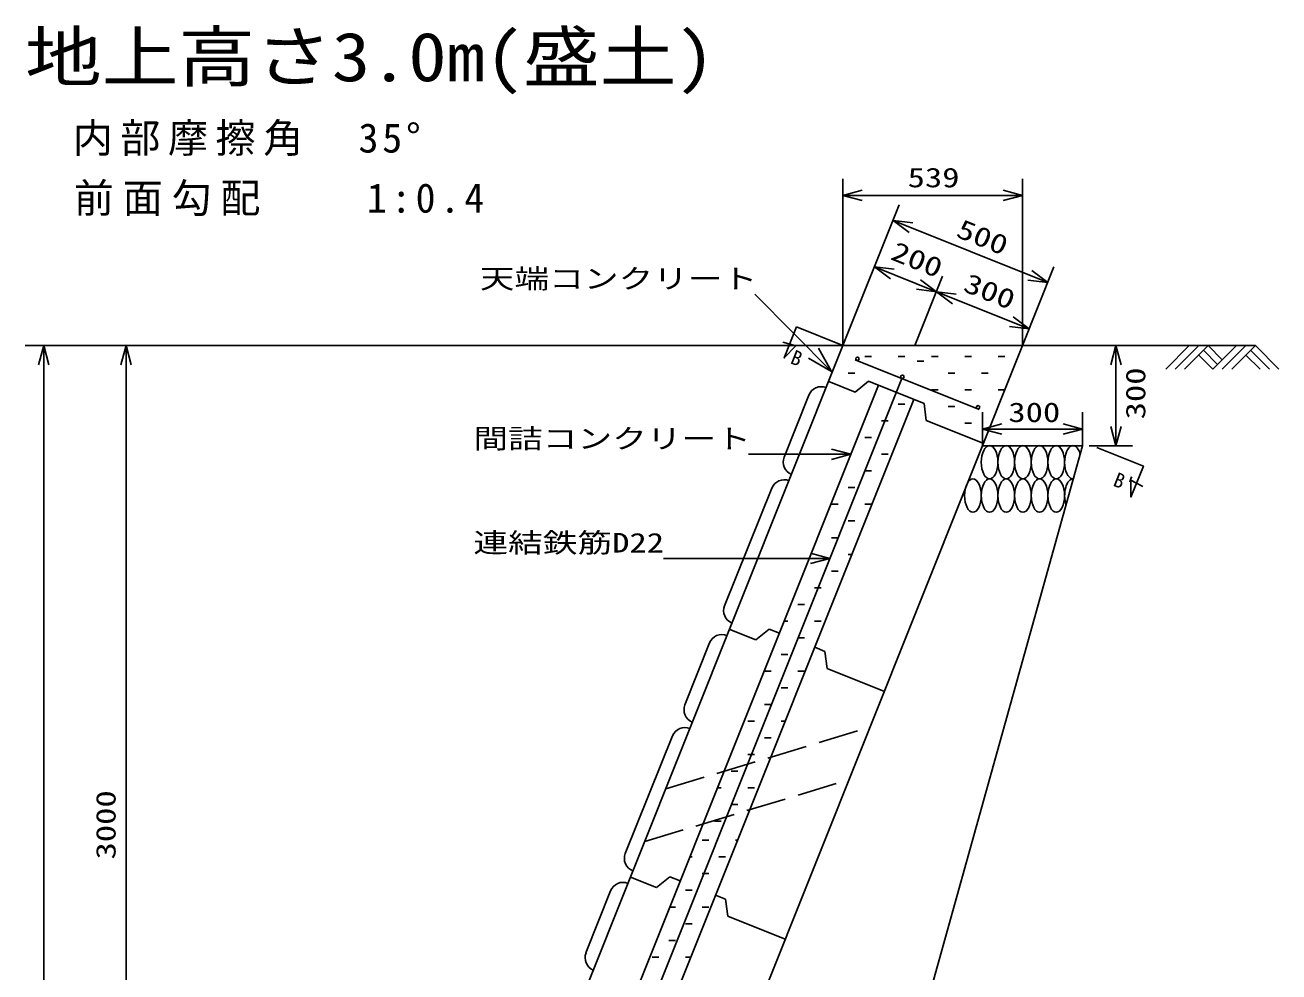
# Model space of a CAD drawing. Units: millimetres, scale not verified. Extents: x -10455 to 9401, y -7735 to 7013.
# Drawn here: x -10418 to -6659, y -4854 to -2017 of the extents above; entities that cross this region are included whole.
import ezdxf
from ezdxf.enums import TextEntityAlignment as Align

# ---------------------------------------------------------------- set-up
doc = ezdxf.new("R2010")
doc.units = ezdxf.units.MM
doc.header["$LTSCALE"] = 40
doc.linetypes.add('DASHED3', pattern=[4, 3, -1])
doc.layers.add('0-0', color=7, linetype='Continuous')
doc.styles.add('ＭＳ ゴシック', font='')
doc.styles.get('ＭＳ ゴシック').set_extended_font_data('MS Gothic')

msp = doc.modelspace()

# ---------------------------------------------------------------- linework, layer by layer
at = {"layer": '0-0'}
for p, q in [((-7965.97, -2977.41), (-7965.97, -2477.41)), ((-7427.57, -2977.41), (-7427.57, -2477.41)), ((-7965.97, -2527.41), (-7908.02, -2511.88)), ((-7427.57, -2527.41), (-7485.53, -2511.88)), ((-7965.97, -2527.41), (-7908.02, -2542.94)), ((-7965.97, -2527.41), (-7427.57, -2527.41)), ((-7965.97, -2977.41), (-7797.3, -2555.72)), ((-7427.57, -2527.41), (-7485.53, -2542.94)), ((-7351.76, -2788.18), (-7815.87, -2602.15)), ((-7815.87, -2602.15), (-7756.29, -2609.3)), ((-7815.87, -2602.15), (-7767.85, -2638.12)), ((-7871.57, -2741.42), (-7812, -2748.57)), ((-7871.57, -2741.42), (-7823.56, -2777.39)), ((-7427.57, -2977.41), (-7333.3, -2741.72)), ((-7750.57, -2977.41), (-7667.36, -2769.41)), ((-7685.93, -2815.83), (-7733.95, -2779.85)), ((-7351.76, -2788.18), (-7411.33, -2781.03)), ((-7351.76, -2788.18), (-7399.78, -2752.21)), ((-7685.93, -2815.83), (-7745.51, -2808.68)), ((-7685.93, -2815.83), (-7626.36, -2822.98)), ((-7685.93, -2815.83), (-7637.92, -2851.81)), ((-7407.57, -2927.41), (-7455.59, -2891.44)), ((-7407.57, -2927.41), (-7467.15, -2920.26)), ((-10418.2, -2977.41), (-7965.97, -2977.41)), ((-10362.41, -2977.41), (-10377.94, -3035.37)), ((-10362.41, -2977.41), (-10346.88, -3035.37)), ((-10362.41, -2977.41), (-10362.41, -6927.41)), ((-10115.36, -2977.41), (-10130.89, -3035.37)), ((-10115.36, -2977.41), (-10099.83, -3035.37)), ((-10115.36, -2977.41), (-10115.36, -6077.41)), ((-8000.02, -3055.02), (-8039.76, -2985.59)), ((-7427.57, -2977.41), (-6729.59, -2977.41)), ((-7147.57, -2977.41), (-7163.1, -3035.37)), ((-7147.57, -2977.41), (-7132.05, -3035.37)), ((-7147.57, -3277.41), (-7147.57, -2977.41)), ((-6927.57, -2977.41), (-6998.28, -3048.12)), ((-6899.29, -2977.41), (-6970, -3048.12)), ((-6871.01, -2977.41), (-6941.72, -3048.12)), ((-6899.29, -3005.7), (-6856.86, -3048.12)), ((-6885.15, -2991.55), (-6842.72, -3033.98)), ((-6871.01, -2977.41), (-6828.58, -3019.84)), ((-6786.15, -2977.41), (-6856.86, -3048.12)), ((-6757.87, -2977.41), (-6828.58, -3048.12)), ((-6729.59, -2977.41), (-6800.3, -3048.12)), ((-6757.87, -3005.7), (-6715.44, -3048.12)), ((-6743.73, -2991.55), (-6687.16, -3048.12)), ((-6729.59, -2977.41), (-6658.88, -3048.12)), ((-7900.84, -3009.92), (-7880.84, -3009.92)), ((-7800.84, -3009.92), (-7780.84, -3009.92)), ((-7743.97, -3024.35), (-7723.97, -3024.35)), ((-7700.84, -3009.92), (-7680.84, -3009.92)), ((-7600.84, -3009.92), (-7580.84, -3009.92)), ((-7500.84, -3009.92), (-7480.84, -3009.92)), ((-7950.84, -3059.92), (-7930.84, -3059.92)), ((-7650.84, -3059.92), (-7630.84, -3059.92)), ((-7550.84, -3059.92), (-7530.84, -3059.92)), ((-7700.84, -3109.92), (-7680.84, -3109.92)), ((-7600.84, -3109.92), (-7580.84, -3109.92)), ((-7500.84, -3109.92), (-7480.84, -3109.92)), ((-7882.22, -3153.05), (-7880.84, -3153.05)), ((-7800.84, -3153.05), (-7780.84, -3153.05)), ((-7650.84, -3159.92), (-7630.84, -3159.92)), ((-7547.57, -3277.41), (-7547.57, -3177.41)), ((-7247.58, -3277.41), (-7247.58, -3177.41)), ((-7850.84, -3203.05), (-7830.84, -3203.05)), ((-7600.84, -3209.92), (-7580.84, -3209.92)), ((-7547.57, -3227.41), (-7489.62, -3211.89)), ((-7547.57, -3227.41), (-7489.62, -3242.94)), ((-7247.58, -3227.41), (-7305.53, -3211.89)), ((-7147.57, -3277.41), (-7163.1, -3219.46)), ((-7147.57, -3277.41), (-7132.05, -3219.46)), ((-7900.84, -3253.05), (-7880.84, -3253.05)), ((-7800.84, -3253.05), (-7799.43, -3253.05)), ((-7540.84, -3259.92), (-7540.58, -3259.92)), ((-7942.22, -3303.05), (-8000.17, -3287.52)), ((-7850.84, -3303.05), (-7830.84, -3303.05)), ((-7227.57, -3277.41), (-7097.58, -3277.41)), ((-7900.84, -3353.05), (-7880.84, -3353.05)), ((-7982.22, -3403.05), (-7980.84, -3403.05)), ((-7950.84, -3403.05), (-7930.84, -3403.05)), ((-8000.84, -3453.05), (-7980.84, -3453.05)), ((-7900.84, -3453.05), (-7880.84, -3453.05)), ((-7950.84, -3503.05), (-7930.84, -3503.05)), ((-7900.84, -3503.05), (-7899.43, -3503.05)), ((-8000.84, -3553.05), (-7980.84, -3553.05)), ((-8005.64, -3615.09), (-8063.6, -3599.56)), ((-7950.84, -3603.05), (-7939.43, -3603.05)), ((-8082.22, -3653.05), (-8080.84, -3653.05)), ((-8000.84, -3653.05), (-7980.84, -3653.05)), ((-8050.84, -3703.05), (-8030.84, -3703.05)), ((-8100.84, -3753.05), (-8080.84, -3753.05)), ((-8000.84, -3753.05), (-7999.43, -3753.05)), ((-8142.22, -3803.05), (-8130.84, -3803.05)), ((-8050.84, -3803.05), (-8030.84, -3803.05)), ((-8100.84, -3853.05), (-8080.84, -3853.05)), ((-8182.22, -3903.05), (-8180.84, -3903.05)), ((-8150.84, -3903.05), (-8130.84, -3903.05)), ((-8200.84, -3953.05), (-8180.84, -3953.05)), ((-8100.84, -3953.05), (-8080.84, -3953.05)), ((-8150.84, -4003.05), (-8130.84, -4003.05)), ((-8100.84, -4003.05), (-8099.43, -4003.05)), ((-8200.84, -4053.05), (-8180.84, -4053.05)), ((-8250.84, -4103.05), (-8230.84, -4103.05)), ((-8150.84, -4103.05), (-8139.43, -4103.05)), ((-8282.22, -4153.05), (-8280.84, -4153.05)), ((-8200.84, -4153.05), (-8180.84, -4153.05)), ((-8250.84, -4203.05), (-8230.84, -4203.05)), ((-8300.84, -4253.05), (-8280.84, -4253.05)), ((-8200.84, -4253.05), (-8199.43, -4253.05)), ((-8342.22, -4303.05), (-8330.84, -4303.05)), ((-8250.84, -4303.05), (-8230.84, -4303.05)), ((-8300.84, -4353.05), (-8280.84, -4353.05)), ((-8382.22, -4403.05), (-8380.84, -4403.05)), ((-8350.84, -4403.05), (-8330.84, -4403.05)), ((-8388.2, -4459.91), (-8368.2, -4459.91)), ((-8288.2, -4459.91), (-8282.18, -4459.91)), ((-8424.96, -4509.91), (-8418.2, -4509.91)), ((-8338.2, -4509.91), (-8318.2, -4509.91)), ((-8388.2, -4559.91), (-8368.2, -4559.91)), ((-8438.2, -4609.91), (-8418.2, -4609.91)), ((-8484.96, -4659.91), (-8468.2, -4659.91)), ((-8388.2, -4659.91), (-8368.2, -4659.91)), ((-8438.2, -4709.91), (-8418.2, -4709.91)), ((-8488.2, -4759.91), (-8468.2, -4759.91)), ((-8538.2, -4809.91), (-8518.2, -4809.91)), ((-8438.2, -4809.91), (-8422.18, -4809.91))]:
    msp.add_line(p, q, dxfattribs=at)
at = {"layer": '0-0', "color": 3}
msp.add_line((-7965.97, -2977.41), (-8105.2, -2921.6), dxfattribs=at)
at = {"layer": '0-0', "color": 2}
for p, q in [((-7965.97, -2977.41), (-9345.97, -6427.41)), ((-8881.97, -6613.41), (-7427.57, -2977.41)), ((-7965.97, -2977.41), (-7427.57, -2977.41)), ((-9213.24, -6480.62), (-7859.51, -3096.28)), ((-8007.87, -3085.29), (-7929.6, -3116.67)), ((-7889.67, -3084.2), (-7929.6, -3116.67)), ((-7889.67, -3084.2), (-7722.59, -3151.17)), ((-9107.43, -6523.04), (-7753.69, -3138.7)), ((-8068.38, -3125.68), (-8142.65, -3311.37)), ((-7722.59, -3151.17), (-7716.1, -3202.25)), ((-7716.1, -3202.25), (-7543.86, -3271.3)), ((-8266.81, -6927.41), (-7247.58, -3277.41)), ((-7547.57, -3277.41), (-7247.58, -3277.41)), ((-8179.22, -3404.45), (-8320.92, -3757.04)), ((-8305.53, -3827.85), (-8227.25, -3859.23)), ((-8187.33, -3826.76), (-8227.25, -3859.23)), ((-8187.33, -3826.76), (-8156.64, -3839.06)), ((-8366.04, -3868.24), (-8440.31, -4053.94)), ((-8050.82, -3881.48), (-8020.26, -3893.73)), ((-8020.26, -3893.73), (-8013.76, -3944.81)), ((-8013.76, -3944.81), (-7841.53, -4013.86)), ((-8476.87, -4147.02), (-8618.58, -4499.61)), ((-8603.19, -4570.42), (-8524.91, -4601.79)), ((-8524.91, -4601.79), (-8484.99, -4569.32)), ((-8484.99, -4569.32), (-8453.75, -4581.84)), ((-8662.59, -4611.25), (-8736.87, -4796.94)), ((-8347.93, -4624.26), (-8317.92, -4636.29)), ((-8311.4, -4687.29), (-8317.92, -4636.29)), ((-8311.43, -4687.37), (-8139.19, -4756.42))]:
    msp.add_line(p, q, dxfattribs=at)
at = {"layer": '0-0', "color": 5}
for p, q in [((-7929.06, -3019.77), (-7557.88, -3168.56)), ((-7789.83, -3075.58), (-9160.33, -6501.83))]:
    msp.add_line(p, q, dxfattribs=at)
at = {"layer": '0-0', "linetype": 'DASHED3'}
for p, q in [((-8497.09, -4305.92), (-7884.06, -4120.71)), ((-8560.22, -4463.76), (-7947.78, -4278.65))]:
    msp.add_line(p, q, dxfattribs=at)
at = {"layer": '0-0'}
for points in [[(-7407.57, -2927.41), (-7685.93, -2815.83), (-7871.57, -2741.42)], [(-8229.82, -2823.51), (-8000.02, -3055.02), (-8069.15, -3014.76)], [(-7547.57, -3227.41), (-7247.58, -3227.41), (-7305.53, -3242.94)], [(-8249.05, -3303.05), (-7942.22, -3303.05), (-8000.17, -3318.58)], [(-8504.05, -3615.09), (-8005.64, -3615.09), (-8063.6, -3630.62)]]:
    msp.add_lwpolyline(points, dxfattribs=at)
at = {"layer": '0-0', "color": 3}
for points in [[(-8105.2, -2921.6), (-8142.27, -3014.48), (-8107.62, -2978.09), (-8145.86, -2967.14)], [(-7204.56, -3282.63), (-7065.33, -3338.44), (-7102.54, -3431.26), (-7102.54, -3381.01), (-7067.3, -3399.46)]]:
    msp.add_lwpolyline(points, dxfattribs=at)
at = {"layer": '0-0', "color": 5}
for centre in [(-7922.56, -3016.99), (-7787.98, -3070.94), (-7560.66, -3162.06)]:
    msp.add_circle(centre, 5, dxfattribs=at)
at = {"layer": '0-0', "color": 2}
for centre, start, end in [((-8031.29, -3140.55), 68.13716, 158.15637), ((-8104.88, -3326.52), 158.1566, 247.20107), ((-8142.09, -3419.34), 68.15601, 158.15576), ((-8283.79, -3771.93), 158.15587, 248.19719), ((-8328.95, -3883.11), 68.13716, 158.15637), ((-8402.54, -4069.08), 158.1566, 247.20107), ((-8439.75, -4161.9), 68.15601, 158.15576), ((-8581.45, -4514.49), 158.15587, 248.19719), ((-8625.5, -4626.12), 68.13716, 158.15637), ((-8699.09, -4812.09), 158.1566, 247.20107)]:
    msp.add_arc(centre, 40, start, end, dxfattribs=at)
at = {"layer": '0-0'}
for centre in [(-7526.36, -3327.06), (-7476.36, -3327.06), (-7426.36, -3327.06), (-7376.36, -3327.06), (-7326.36, -3327.06), (-7576.36, -3427.06), (-7526.36, -3427.06), (-7476.36, -3427.06), (-7426.36, -3427.06), (-7376.36, -3427.06), (-7326.36, -3427.06)]:
    msp.add_ellipse(centre, major_axis=(0, 50), ratio=0.5, dxfattribs=at)
for centre, start_param, end_param in [((-7276.36, -3327.06), 5.2333478, 9.4635483), ((-7276.36, -3427.06), 6.2452414, 8.4440633)]:
    msp.add_ellipse(centre, major_axis=(0, 50), ratio=0.5, start_param=start_param, end_param=end_param, dxfattribs=at)

# ---------------------------------------------------------------- texts
at = {"layer": '0-0', "color": 3, "style": 'ＭＳ ゴシック', "width": 1.15}
msp.add_text('地上高さ3.0m(盛土)', height=146.6, dxfattribs=at).set_placement((-10418.2, -2229.21), align=Align.BOTTOM_LEFT)
at = {"layer": '0-0', "style": 'ＭＳ ゴシック', "width": 1.3}
for s, p in [('539', (-7772.18, -2520.64)), ('天端コンクリート', (-9054.82, -2823.51)), ('300', (-7470.11, -3224.12)), ('間詰コンクリート', (-9074.05, -3303.05)), ('連結鉄筋D22', (-9074.05, -3615.09))]:
    msp.add_text(s, height=58.65, dxfattribs=at).set_placement(p, align=Align.BOTTOM_LEFT)
for s, rotation, p in [('500', 338.153, (-7636.88, -2666.51)), ('200', 338.153, (-7833.48, -2734.16)), ('300', 338.153, (-7615.74, -2829.29)), ('300', 90, (-7041.84, -3198.47)), ('3000', 90, (-10129.17, -4517.51))]:
    msp.add_text(s, height=58.65, rotation=rotation, dxfattribs=at).set_placement(p, align=Align.BOTTOM_LEFT)
at = {"layer": '0-0', "color": 4, "style": 'ＭＳ ゴシック'}
for s, p in [('B', (-8131.75, -3041.87)), ("B'", (-7164.15, -3408.68))]:
    msp.add_text(s, height=43.99, rotation=338.157, dxfattribs=at).set_placement(p, align=Align.BOTTOM_LEFT)
at = {"layer": '0-0', "char_height": 87.98, "attachment_point": 7, "style": 'ＭＳ ゴシック'}
for s, insert in [('\\T1.19;\u3000内部摩擦角\u300035°', (-10418.2, -2409.21)), ('\\T1.22;\u3000前面勾配\u3000\u30001:0.4', (-10418.2, -2589.21))]:
    msp.add_mtext(s, dxfattribs=dict(at, insert=insert))

doc.saveas('drawing.dxf')
